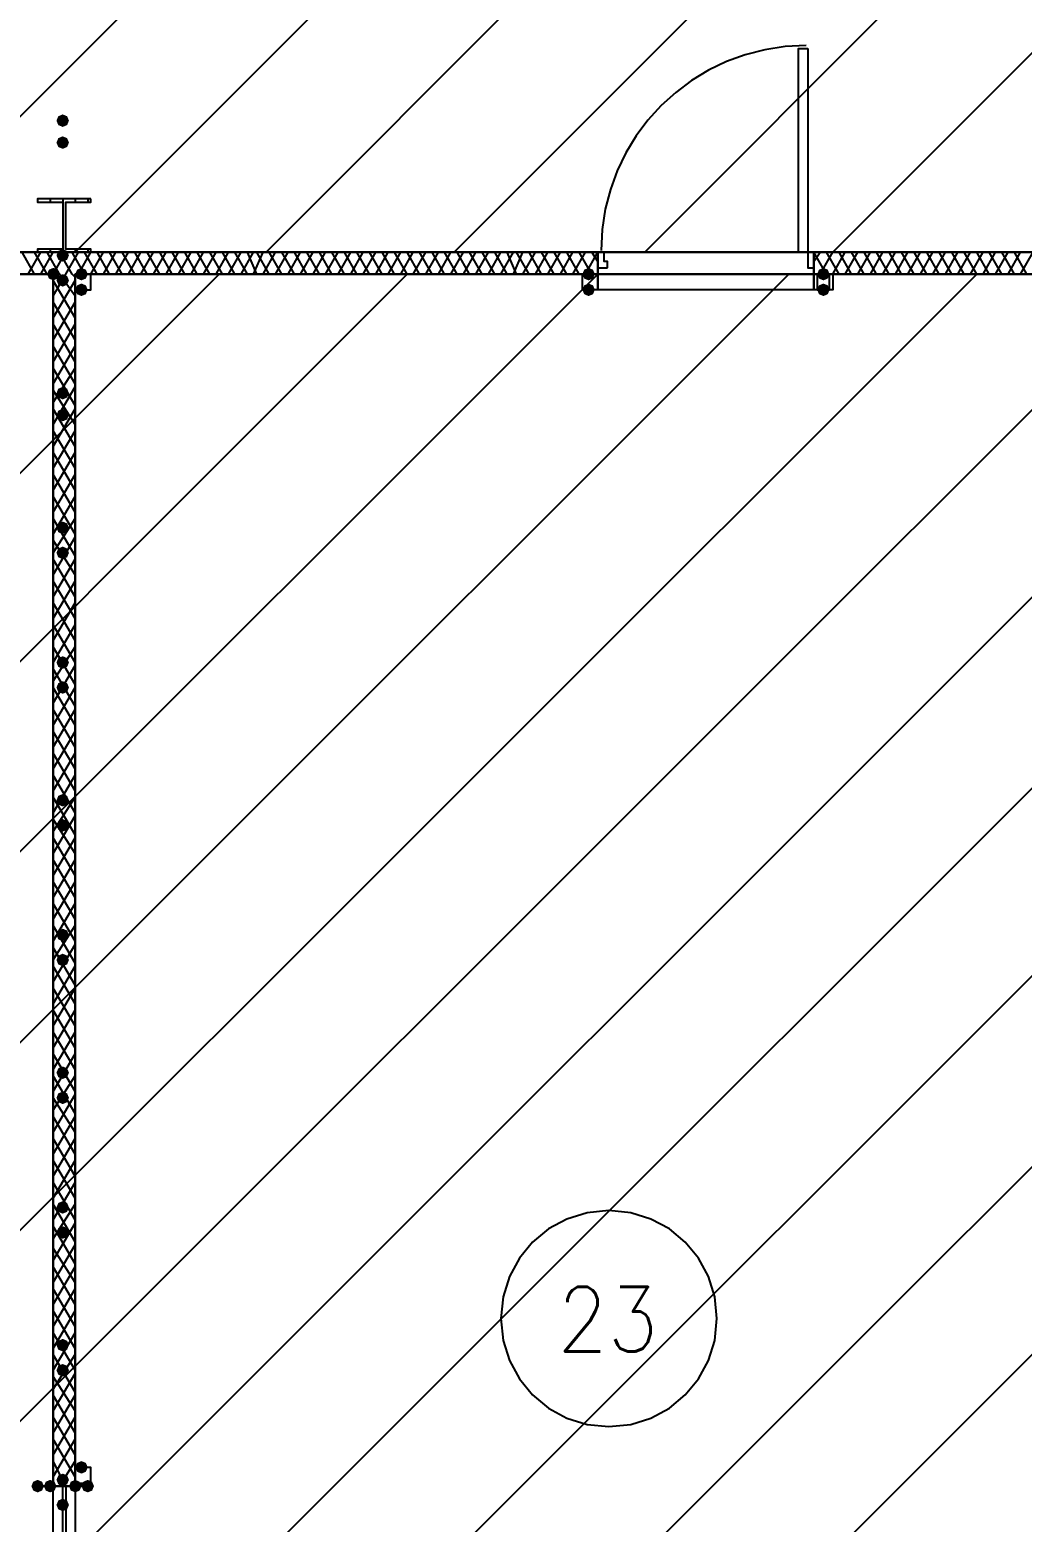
# Model space of a CAD drawing. Header units: millimetres. Extents: x 0 to 420, y 0 to 297.
# Drawn here: x 293.56 to 306.98, y 137.56 to 157.73 of the extents above; entities that cross this region are included whole.
import ezdxf

# ---------------------------------------------------------------- set-up
doc = ezdxf.new("R2010")
doc.units = ezdxf.units.MM
doc.layers.get('0').update_dxf_attribs({"linetype": 'CONTINUOUS'})
doc.styles.get("Standard").update_dxf_attribs({"font": 'STANDARD'})

msp = doc.modelspace()

# ---------------------------------------------------------------- hatches: boundary and pattern name
at = {"true_color": 0x000007}
for points in [[(294.089667, 156.506333), (294.064796, 156.446537), (294.005, 156.421667), (293.945204, 156.446537), (293.920333, 156.506333), (293.945204, 156.566129), (294.005, 156.591), (294.064796, 156.566129)], [(294.089667, 156.21), (294.064796, 156.150204), (294.005, 156.125333), (293.945204, 156.150204), (293.920333, 156.21), (293.945204, 156.269796), (294.005, 156.294667), (294.064796, 156.269796)], [(294.089667, 154.686), (294.064796, 154.626204), (294.005, 154.601333), (293.945204, 154.626204), (293.920333, 154.686), (293.945204, 154.745796), (294.005, 154.770667), (294.064796, 154.745796)], [(293.962667, 154.432), (293.937796, 154.372204), (293.878, 154.347333), (293.818204, 154.372204), (293.793333, 154.432), (293.818204, 154.491796), (293.878, 154.516667), (293.937796, 154.491796)], [(294.343667, 154.432), (294.318796, 154.372204), (294.259, 154.347333), (294.199204, 154.372204), (294.174333, 154.432), (294.199204, 154.491796), (294.259, 154.516667), (294.318796, 154.491796)], [(301.201667, 154.432), (301.176796, 154.372204), (301.117, 154.347333), (301.057204, 154.372204), (301.032333, 154.432), (301.057204, 154.491796), (301.117, 154.516667), (301.176796, 154.491796)], [(304.376667, 154.432), (304.351796, 154.372204), (304.292, 154.347333), (304.232204, 154.372204), (304.207333, 154.432), (304.232204, 154.491796), (304.292, 154.516667), (304.351796, 154.491796)], [(294.089667, 154.347333), (294.064796, 154.287537), (294.005, 154.262667), (293.945204, 154.287537), (293.920333, 154.347333), (293.945204, 154.407129), (294.005, 154.432), (294.064796, 154.407129)], [(294.343667, 154.220333), (294.318796, 154.160537), (294.259, 154.135667), (294.199204, 154.160537), (294.174333, 154.220333), (294.199204, 154.280129), (294.259, 154.305), (294.318796, 154.280129)], [(301.201667, 154.220333), (301.176796, 154.160537), (301.117, 154.135667), (301.057204, 154.160537), (301.032333, 154.220333), (301.057204, 154.280129), (301.117, 154.305), (301.176796, 154.280129)], [(304.376667, 154.220333), (304.351796, 154.160537), (304.292, 154.135667), (304.232204, 154.160537), (304.207333, 154.220333), (304.232204, 154.280129), (304.292, 154.305), (304.351796, 154.280129)], [(294.089667, 152.823333), (294.064796, 152.763537), (294.005, 152.738667), (293.945204, 152.763537), (293.920333, 152.823333), (293.945204, 152.883129), (294.005, 152.908), (294.064796, 152.883129)], [(294.089667, 152.527), (294.064796, 152.467204), (294.005, 152.442333), (293.945204, 152.467204), (293.920333, 152.527), (293.945204, 152.586796), (294.005, 152.611667), (294.064796, 152.586796)], [(294.089667, 151.003), (294.064796, 150.943204), (294.005, 150.918333), (293.945204, 150.943204), (293.920333, 151.003), (293.945204, 151.062796), (294.005, 151.087667), (294.064796, 151.062796)], [(294.089667, 150.664333), (294.064796, 150.604537), (294.005, 150.579667), (293.945204, 150.604537), (293.920333, 150.664333), (293.945204, 150.724129), (294.005, 150.749), (294.064796, 150.724129)], [(294.089667, 149.182667), (294.064796, 149.122871), (294.005, 149.098), (293.945204, 149.122871), (293.920333, 149.182667), (293.945204, 149.242462), (294.005, 149.267333), (294.064796, 149.242463)], [(294.089667, 148.844), (294.064796, 148.784204), (294.005, 148.759333), (293.945204, 148.784204), (293.920333, 148.844), (293.945204, 148.903796), (294.005, 148.928667), (294.064796, 148.903796)], [(294.089667, 147.32), (294.064796, 147.260204), (294.005, 147.235333), (293.945204, 147.260204), (293.920333, 147.32), (293.945204, 147.379796), (294.005, 147.404667), (294.064796, 147.379796)], [(294.089667, 146.981333), (294.064796, 146.921537), (294.005, 146.896667), (293.945204, 146.921537), (293.920333, 146.981333), (293.945204, 147.041129), (294.005, 147.066), (294.064796, 147.041129)], [(294.089667, 145.499667), (294.064796, 145.439871), (294.005, 145.415), (293.945204, 145.439871), (293.920333, 145.499667), (293.945204, 145.559462), (294.005, 145.584333), (294.064796, 145.559463)], [(294.089667, 145.161), (294.064796, 145.101204), (294.005, 145.076333), (293.945204, 145.101204), (293.920333, 145.161), (293.945204, 145.220796), (294.005, 145.245667), (294.064796, 145.220796)], [(294.089667, 143.637), (294.064796, 143.577204), (294.005, 143.552333), (293.945204, 143.577204), (293.920333, 143.637), (293.945204, 143.696796), (294.005, 143.721667), (294.064796, 143.696796)], [(294.089667, 143.298333), (294.064796, 143.238537), (294.005, 143.213667), (293.945204, 143.238537), (293.920333, 143.298333), (293.945204, 143.358129), (294.005, 143.383), (294.064796, 143.358129)], [(294.089667, 141.816667), (294.064796, 141.756871), (294.005, 141.732), (293.945204, 141.756871), (293.920333, 141.816667), (293.945204, 141.876462), (294.005, 141.901333), (294.064796, 141.876463)], [(294.089667, 141.478), (294.064796, 141.418204), (294.005, 141.393333), (293.945204, 141.418204), (293.920333, 141.478), (293.945204, 141.537796), (294.005, 141.562667), (294.064796, 141.537796)], [(294.089667, 139.954), (294.064796, 139.894204), (294.005, 139.869333), (293.945204, 139.894204), (293.920333, 139.954), (293.945204, 140.013796), (294.005, 140.038667), (294.064796, 140.013796)], [(294.089667, 139.615333), (294.064796, 139.555537), (294.005, 139.530667), (293.945204, 139.555537), (293.920333, 139.615333), (293.945204, 139.675129), (294.005, 139.7), (294.064796, 139.675129)], [(294.343667, 138.303), (294.318796, 138.243204), (294.259, 138.218333), (294.199204, 138.243204), (294.174333, 138.303), (294.199204, 138.362796), (294.259, 138.387667), (294.318796, 138.362796)], [(294.089667, 138.133667), (294.064796, 138.073871), (294.005, 138.049), (293.945204, 138.073871), (293.920333, 138.133667), (293.945204, 138.193462), (294.005, 138.218333), (294.064796, 138.193463)], [(293.751, 138.049), (293.726129, 137.989204), (293.666333, 137.964333), (293.606537, 137.989204), (293.581667, 138.049), (293.606537, 138.108796), (293.666333, 138.133667), (293.726129, 138.108796)], [(293.920333, 138.049), (293.895463, 137.989204), (293.835667, 137.964333), (293.775871, 137.989204), (293.751, 138.049), (293.775871, 138.108796), (293.835667, 138.133667), (293.895462, 138.108796)], [(294.259, 138.049), (294.234129, 137.989204), (294.174333, 137.964333), (294.114537, 137.989204), (294.089667, 138.049), (294.114537, 138.108796), (294.174333, 138.133667), (294.234129, 138.108796)], [(294.428333, 138.049), (294.403462, 137.989204), (294.343667, 137.964333), (294.283871, 137.989204), (294.259, 138.049), (294.283871, 138.108796), (294.343667, 138.133667), (294.403462, 138.108796)], [(294.089667, 137.795), (294.064796, 137.735204), (294.005, 137.710333), (293.945204, 137.735204), (293.920333, 137.795), (293.945204, 137.854796), (294.005, 137.879667), (294.064796, 137.854796)]]:
    msp.add_hatch(color=0, dxfattribs=at).paths.add_polyline_path(points, flags=0)

# ---------------------------------------------------------------- linework, layer by layer
at = {"color": 0, "true_color": 0x000006}
msp.add_lwpolyline([(242.527667, 236.600999), (258.572001, 236.600999), (258.572001, 201.845333), (392.938, 201.845333), (392.938, 154.728333), (258.572001, 154.728333), (258.572001, 119.972666), (242.485334, 119.972666), (242.485334, 154.770666), (108.161668, 154.770666), (108.161668, 201.802999), (242.189001, 201.802999), (242.527667, 201.802999)], close=True, dxfattribs=at)
at = {"color": 0, "true_color": 0x000008}
msp.add_lwpolyline([(380.322667, 154.728333), (380.322667, 201.845333), (258.868333, 201.845333), (258.868333, 154.728333)], close=True, dxfattribs=at)
at = {"color": 0, "true_color": 0x000006}
for points in [[(291.592001, 154.728333), (338.709, 201.845333)], [(294.174334, 154.728333), (341.291334, 201.845333)], [(296.756667, 154.728333), (343.831334, 201.845333)], [(299.296667, 154.728333), (346.413667, 201.845333)], [(301.879, 154.728333), (348.953667, 201.845333)], [(304.419, 154.728333), (351.536, 201.845333)]]:
    msp.add_lwpolyline(points, dxfattribs=at)
at = {"color": 0, "true_color": 0x000007}
for points in [[(304.059167, 157.522333), (303.775658, 157.508018), (303.50034, 157.466), (303.234605, 157.397674), (302.979849, 157.304432), (302.737463, 157.18767), (302.508843, 157.048781), (302.295381, 156.889158), (302.098472, 156.710195), (301.919509, 156.513286), (301.759886, 156.299824), (301.620996, 156.071204), (301.504234, 155.828818), (301.410993, 155.574061), (301.342667, 155.308327), (301.300649, 155.033009), (301.286333, 154.7495)], [(293.666333, 155.448), (293.666333, 155.405667)], [(293.835667, 155.448), (293.835667, 155.405667)], [(294.005, 155.448), (294.005, 154.728333)], [(294.174333, 155.448), (294.174333, 155.405667)], [(294.343667, 155.448), (294.343667, 155.405667)], [(301.244, 154.728333), (286.766, 154.728333)], [(293.624, 154.432), (293.454667, 154.728333)], [(293.539333, 154.432), (293.708667, 154.728333)], [(293.793333, 154.432), (293.624, 154.728333)], [(293.666333, 154.770667), (293.666333, 154.728333)], [(293.708667, 154.432), (293.878, 154.728333)], [(293.962667, 154.432), (293.793333, 154.728333)], [(293.835667, 154.770667), (293.835667, 154.728333)], [(293.878, 154.432), (294.047333, 154.728333)], [(294.132, 154.432), (293.962667, 154.728333)], [(294.047333, 154.432), (294.216667, 154.728333)], [(294.301333, 154.432), (294.132, 154.728333)], [(294.174333, 154.770667), (294.174333, 154.728333)], [(294.216667, 154.432), (294.386, 154.728333)], [(294.470667, 154.432), (294.301333, 154.728333)], [(294.343667, 154.770667), (294.343667, 154.728333)], [(294.386, 154.432), (294.555333, 154.728333)], [(294.64, 154.432), (294.470667, 154.728333)], [(294.555333, 154.432), (294.724667, 154.728333)], [(294.809333, 154.432), (294.64, 154.728333)], [(294.724667, 154.432), (294.894, 154.728333)], [(294.978667, 154.432), (294.809333, 154.728333)], [(294.894, 154.432), (295.063333, 154.728333)], [(295.148, 154.432), (294.978667, 154.728333)], [(295.063333, 154.432), (295.232667, 154.728333)], [(295.317333, 154.432), (295.148, 154.728333)], [(295.232667, 154.432), (295.402, 154.728333)], [(295.486667, 154.432), (295.317333, 154.728333)], [(295.402, 154.432), (295.571333, 154.728333)], [(295.656, 154.432), (295.486667, 154.728333)], [(295.571333, 154.432), (295.740667, 154.728333)], [(295.825333, 154.432), (295.656, 154.728333)], [(295.740667, 154.432), (295.91, 154.728333)], [(295.994667, 154.432), (295.825333, 154.728333)], [(295.91, 154.432), (296.079333, 154.728333)], [(296.164, 154.432), (295.994667, 154.728333)], [(296.079333, 154.432), (296.248667, 154.728333)], [(296.333333, 154.432), (296.164, 154.728333)], [(296.248667, 154.432), (296.418, 154.728333)], [(296.502667, 154.432), (296.333333, 154.728333)], [(296.418, 154.432), (296.587333, 154.728333)], [(296.629667, 154.432), (296.502667, 154.728333)], [(296.587333, 154.432), (296.714333, 154.728333)], [(296.799, 154.432), (296.629667, 154.728333)], [(296.714333, 154.432), (296.883667, 154.728333)], [(296.968333, 154.432), (296.799, 154.728333)], [(296.883667, 154.432), (297.053, 154.728333)], [(297.137667, 154.432), (296.968333, 154.728333)], [(297.053, 154.432), (297.222333, 154.728333)], [(297.307, 154.432), (297.137667, 154.728333)], [(297.222333, 154.432), (297.391667, 154.728333)], [(297.476333, 154.432), (297.307, 154.728333)], [(297.391667, 154.432), (297.561, 154.728333)], [(297.645667, 154.432), (297.476333, 154.728333)], [(297.561, 154.432), (297.730333, 154.728333)], [(297.815, 154.432), (297.645667, 154.728333)], [(297.730333, 154.432), (297.899667, 154.728333)], [(297.984333, 154.432), (297.815, 154.728333)], [(297.899667, 154.432), (298.069, 154.728333)], [(298.153667, 154.432), (297.984333, 154.728333)], [(298.069, 154.432), (298.238333, 154.728333)], [(298.323, 154.432), (298.153667, 154.728333)], [(298.238333, 154.432), (298.407667, 154.728333)], [(298.492333, 154.432), (298.323, 154.728333)], [(298.407667, 154.432), (298.577, 154.728333)], [(298.661667, 154.432), (298.492333, 154.728333)], [(298.577, 154.432), (298.746333, 154.728333)], [(298.831, 154.432), (298.661667, 154.728333)], [(298.746333, 154.432), (298.915667, 154.728333)], [(299.000333, 154.432), (298.831, 154.728333)], [(298.915667, 154.432), (299.085, 154.728333)], [(299.169667, 154.432), (299.000333, 154.728333)], [(299.085, 154.432), (299.254333, 154.728333)], [(299.339, 154.432), (299.169667, 154.728333)], [(299.254333, 154.432), (299.423667, 154.728333)], [(299.508333, 154.432), (299.339, 154.728333)], [(299.423667, 154.432), (299.593, 154.728333)], [(299.677667, 154.432), (299.508333, 154.728333)], [(299.593, 154.432), (299.762333, 154.728333)], [(299.847, 154.432), (299.677667, 154.728333)], [(299.762333, 154.432), (299.931667, 154.728333)], [(300.016333, 154.432), (299.847, 154.728333)], [(299.931667, 154.432), (300.101, 154.728333)], [(300.143333, 154.432), (300.016333, 154.728333)], [(300.101, 154.432), (300.228, 154.728333)], [(300.312667, 154.432), (300.143333, 154.728333)], [(300.228, 154.432), (300.397333, 154.728333)], [(300.482, 154.432), (300.312667, 154.728333)], [(300.397333, 154.432), (300.566667, 154.728333)], [(300.651333, 154.432), (300.482, 154.728333)], [(300.566667, 154.432), (300.736, 154.728333)], [(300.820667, 154.432), (300.651333, 154.728333)], [(300.736, 154.432), (300.905333, 154.728333)], [(300.99, 154.432), (300.820667, 154.728333)], [(300.905333, 154.432), (301.074667, 154.728333)], [(301.159333, 154.432), (300.99, 154.728333)], [(301.074667, 154.432), (301.244, 154.728333)], [(301.244, 154.601333), (301.159333, 154.728333)], [(301.244, 154.728333), (301.244, 154.516667), (301.244, 154.432)], [(301.244, 154.432), (301.244, 154.516667), (301.244, 154.728333), (301.244, 154.516667)], [(304.165, 154.601333), (304.249667, 154.728333)], [(304.334333, 154.432), (304.165, 154.728333)], [(304.165, 154.728333), (304.165, 154.516667), (304.165, 154.432)], [(304.165, 154.432), (304.165, 154.516667), (304.165, 154.728333), (304.165, 154.516667)], [(318.643, 154.728333), (304.165, 154.728333)], [(304.249667, 154.432), (304.419, 154.728333)], [(304.503667, 154.432), (304.334333, 154.728333)], [(304.419, 154.432), (304.588333, 154.728333)], [(304.673, 154.432), (304.503667, 154.728333)], [(304.588333, 154.432), (304.757667, 154.728333)], [(304.842333, 154.432), (304.673, 154.728333)], [(304.757667, 154.432), (304.927, 154.728333)], [(305.011667, 154.432), (304.842333, 154.728333)], [(304.927, 154.432), (305.096333, 154.728333)], [(305.181, 154.432), (305.011667, 154.728333)], [(305.096333, 154.432), (305.265667, 154.728333)], [(305.350333, 154.432), (305.181, 154.728333)], [(305.265667, 154.432), (305.435, 154.728333)], [(305.519667, 154.432), (305.350333, 154.728333)], [(305.435, 154.432), (305.604333, 154.728333)], [(305.689, 154.432), (305.519667, 154.728333)], [(305.604333, 154.432), (305.773667, 154.728333)], [(305.858333, 154.432), (305.689, 154.728333)], [(305.773667, 154.432), (305.943, 154.728333)], [(306.027667, 154.432), (305.858333, 154.728333)], [(305.943, 154.432), (306.112333, 154.728333)], [(306.197, 154.432), (306.027667, 154.728333)], [(306.112333, 154.432), (306.281667, 154.728333)], [(306.366333, 154.432), (306.197, 154.728333)], [(306.281667, 154.432), (306.451, 154.728333)], [(306.535667, 154.432), (306.366333, 154.728333)], [(306.451, 154.432), (306.620333, 154.728333)], [(306.705, 154.432), (306.535667, 154.728333)], [(306.620333, 154.432), (306.789667, 154.728333)], [(306.874333, 154.432), (306.705, 154.728333)], [(306.789667, 154.432), (306.959, 154.728333)], [(307.043667, 154.432), (306.874333, 154.728333)], [(306.959, 154.432), (307.128333, 154.728333)], [(286.766, 154.432), (293.878, 154.432)], [(293.878, 154.135667), (294.047333, 154.432)], [(293.878, 154.432), (293.878, 138.049), (294.174333, 138.049), (294.174333, 154.432)], [(293.878, 153.839333), (294.174333, 154.347333)], [(294.174333, 153.839333), (293.878, 154.347333)], [(294.174333, 154.135667), (293.962667, 154.432)], [(294.174333, 154.389667), (294.132, 154.432)], [(294.174333, 154.432), (301.244, 154.432)], [(301.244, 154.347333), (301.244, 154.432), (302.725667, 154.432)], [(302.725667, 154.220333), (301.244, 154.220333), (301.244, 154.347333)], [(302.725667, 154.432), (304.165, 154.432), (304.165, 154.347333)], [(304.165, 154.347333), (304.165, 154.220333), (302.725667, 154.220333)], [(304.165, 154.432), (304.165, 154.474333)], [(304.165, 154.432), (311.277, 154.432)], [(293.878, 153.543), (294.174333, 154.051)], [(294.174333, 153.543), (293.878, 154.051)], [(293.878, 153.246667), (294.174333, 153.754667)], [(294.174333, 153.246667), (293.878, 153.754667)], [(293.878, 152.950333), (294.174333, 153.458333)], [(294.174333, 152.950333), (293.878, 153.458333)], [(293.878, 152.696333), (294.174333, 153.162)], [(294.174333, 152.654), (293.878, 153.162)], [(293.878, 152.4), (294.174333, 152.908)], [(294.174333, 152.4), (293.878, 152.865667)], [(293.878, 152.103667), (294.174333, 152.611667)], [(294.174333, 152.103667), (293.878, 152.611667)], [(293.878, 151.807333), (294.174333, 152.315333)], [(294.174333, 151.807333), (293.878, 152.315333)], [(293.878, 151.511), (294.174333, 152.019)], [(294.174333, 151.511), (293.878, 152.019)], [(293.878, 151.214667), (294.174333, 151.722667)], [(294.174333, 151.214667), (293.878, 151.722667)], [(293.878, 150.918333), (294.174333, 151.426333)], [(294.174333, 150.918333), (293.878, 151.426333)], [(293.878, 150.664333), (294.174333, 151.13)], [(294.174333, 150.622), (293.878, 151.13)], [(293.878, 150.368), (294.174333, 150.876)], [(294.174333, 150.368), (293.878, 150.833667)], [(293.878, 150.071667), (294.174333, 150.579667)], [(294.174333, 150.071667), (293.878, 150.579667)], [(293.878, 149.775333), (294.174333, 150.283333)], [(294.174333, 149.775333), (293.878, 150.283333)], [(293.878, 149.479), (294.174333, 149.987)], [(294.174333, 149.479), (293.878, 149.987)], [(293.878, 149.182667), (294.174333, 149.690667)], [(294.174333, 149.182667), (293.878, 149.690667)], [(293.878, 148.928667), (294.174333, 149.394333)], [(294.174333, 148.886333), (293.878, 149.394333)], [(293.878, 148.632333), (294.174333, 149.140333)], [(294.174333, 148.59), (293.878, 149.098)], [(293.878, 148.336), (294.174333, 148.844)], [(294.174333, 148.336), (293.878, 148.844)], [(293.878, 148.039667), (294.174333, 148.547667)], [(294.174333, 148.039667), (293.878, 148.547667)], [(293.878, 147.743333), (294.174333, 148.251333)], [(294.174333, 147.743333), (293.878, 148.251333)], [(293.878, 147.447), (294.174333, 147.955)], [(294.174333, 147.447), (293.878, 147.955)], [(293.878, 147.150667), (294.174333, 147.658667)], [(294.174333, 147.150667), (293.878, 147.658667)], [(293.878, 146.896667), (294.174333, 147.362333)], [(294.174333, 146.854333), (293.878, 147.362333)], [(293.878, 146.600333), (294.174333, 147.108333)], [(294.174333, 146.600333), (293.878, 147.066)], [(293.878, 146.304), (294.174333, 146.812)], [(294.174333, 146.304), (293.878, 146.812)], [(293.878, 146.007667), (294.174333, 146.515667)], [(294.174333, 146.007667), (293.878, 146.515667)], [(293.878, 145.711333), (294.174333, 146.219333)], [(294.174333, 145.711333), (293.878, 146.219333)], [(293.878, 145.415), (294.174333, 145.923)], [(294.174333, 145.415), (293.878, 145.923)], [(293.878, 145.161), (294.174333, 145.626667)], [(294.174333, 145.118667), (293.878, 145.626667)], [(293.878, 144.864667), (294.174333, 145.372667)], [(294.174333, 144.822333), (293.878, 145.330333)], [(293.878, 144.568333), (294.174333, 145.076333)], [(294.174333, 144.568333), (293.878, 145.076333)], [(293.878, 144.272), (294.174333, 144.78)], [(294.174333, 144.272), (293.878, 144.78)], [(293.878, 143.975667), (294.174333, 144.483667)], [(294.174333, 143.975667), (293.878, 144.483667)], [(293.878, 143.679333), (294.174333, 144.187333)], [(294.174333, 143.679333), (293.878, 144.187333)], [(293.878, 143.383), (294.174333, 143.891)], [(294.174333, 143.383), (293.878, 143.891)], [(293.878, 143.129), (294.174333, 143.594667)], [(294.174333, 143.086667), (293.878, 143.594667)], [(293.878, 142.832667), (294.174333, 143.340667)], [(294.174333, 142.832667), (293.878, 143.298333)], [(293.878, 142.536333), (294.174333, 143.044333)], [(294.174333, 142.536333), (293.878, 143.044333)], [(293.878, 142.24), (294.174333, 142.748)], [(294.174333, 142.24), (293.878, 142.748)], [(293.878, 141.943667), (294.174333, 142.451667)], [(294.174333, 141.943667), (293.878, 142.451667)], [(293.878, 141.647333), (294.174333, 142.155333)], [(294.174333, 141.647333), (293.878, 142.155333)], [(293.878, 141.393333), (294.174333, 141.859)], [(294.174333, 141.351), (293.878, 141.859)], [(302.852667, 140.313833), (302.822995, 140.608177), (302.737894, 140.882329), (302.603238, 141.130416), (302.424899, 141.346566), (302.208749, 141.524905), (301.960662, 141.659561), (301.68651, 141.744661), (301.392167, 141.774333), (301.097823, 141.744661), (300.823671, 141.659561), (300.575584, 141.524905), (300.359434, 141.346566), (300.181095, 141.130416), (300.046439, 140.882329), (299.961339, 140.608177), (299.931667, 140.313833)], [(293.878, 141.097), (294.174333, 141.605)], [(294.174333, 141.054667), (293.878, 141.562667)], [(293.878, 140.800667), (294.174333, 141.308667)], [(294.174333, 140.800667), (293.878, 141.266333)], [(293.878, 140.504333), (294.174333, 141.012333)], [(294.174333, 140.504333), (293.878, 141.012333)], [(293.878, 140.208), (294.174333, 140.716)], [(294.174333, 140.208), (293.878, 140.716)], [(293.878, 139.911667), (294.174333, 140.419667)], [(294.174333, 139.911667), (293.878, 140.419667)], [(299.931667, 140.313833), (299.961339, 140.01949), (300.046439, 139.745338), (300.181095, 139.497251), (300.359434, 139.281101), (300.575584, 139.102762), (300.823671, 138.968106), (301.097823, 138.883005), (301.392167, 138.853333), (301.68651, 138.883005), (301.960662, 138.968106), (302.208749, 139.102762), (302.424899, 139.281101), (302.603238, 139.497251), (302.737894, 139.745338), (302.822995, 140.01949), (302.852667, 140.313833)], [(293.878, 139.615333), (294.174333, 140.123333)], [(294.174333, 139.615333), (293.878, 140.123333)], [(293.878, 139.361333), (294.174333, 139.827)], [(294.174333, 139.319), (293.878, 139.827)], [(293.878, 139.065), (294.174333, 139.573)], [(294.174333, 139.065), (293.878, 139.530667)], [(293.878, 138.768667), (294.174333, 139.276667)], [(294.174333, 138.768667), (293.878, 139.276667)], [(293.878, 138.472333), (294.174333, 138.980333)], [(294.174333, 138.472333), (293.878, 138.980333)], [(293.878, 138.176), (294.174333, 138.684)], [(294.174333, 138.176), (293.878, 138.684)], [(294.047333, 138.049), (293.878, 138.387667)], [(293.962667, 138.049), (294.174333, 138.387667)], [(293.878, 138.049), (293.878, 138.091333)], [(294.005, 137.329333), (294.005, 138.049)], [(294.132, 138.049), (294.174333, 138.091333)], [(294.259, 138.091333), (294.259, 138.049)]]:
    msp.add_lwpolyline(points, dxfattribs=at)
for points in [[(304.080333, 157.48), (304.080333, 154.728333), (303.953333, 154.728333), (303.953333, 157.48)], [(294.386, 155.448), (293.666333, 155.448), (293.666333, 155.405667), (294.005, 155.405667), (294.005, 154.770667), (293.666333, 154.770667), (293.666333, 154.728333), (294.386, 154.728333), (294.386, 154.770667), (294.047333, 154.770667), (294.047333, 155.405667), (294.386, 155.405667)], [(301.371, 154.516667), (301.371, 154.601333), (301.328667, 154.601333), (301.328667, 154.728333), (301.244, 154.728333), (301.244, 154.516667)], [(304.165, 154.516667), (304.165, 154.728333), (304.080333, 154.728333), (304.080333, 154.601333), (304.080333, 154.516667)], [(294.386, 154.432), (294.174333, 154.432), (294.174333, 154.220333), (294.386, 154.220333), (294.386, 154.432), (294.174333, 154.432), (294.174333, 154.220333), (294.386, 154.220333)], [(301.032333, 154.432), (301.244, 154.432), (301.244, 154.220333), (301.032333, 154.220333), (301.032333, 154.432), (301.244, 154.432), (301.244, 154.220333), (301.032333, 154.220333)], [(304.165, 154.432), (304.419, 154.432), (304.419, 154.220333), (304.165, 154.220333)], [(304.207333, 154.432), (304.207333, 154.220333), (304.376667, 154.220333), (304.376667, 154.432)], [(294.386, 138.303), (294.174333, 138.303), (294.174333, 138.091333), (294.386, 138.091333), (294.386, 138.303), (294.174333, 138.303), (294.174333, 138.049), (294.386, 138.049)], [(294.386, 137.329333), (293.666333, 137.329333), (293.666333, 137.371667), (294.005, 137.371667), (294.005, 138.049), (293.666333, 138.049), (294.386, 138.049), (294.047333, 138.049), (294.047333, 137.371667), (294.386, 137.371667)]]:
    msp.add_lwpolyline(points, close=True, dxfattribs=at)
at = {"color": 0, "true_color": 0x000004}
for points in [[(261.620001, 119.972666), (296.121667, 154.431999)], [(264.202334, 119.972666), (298.661667, 154.431999)], [(266.742334, 119.972666), (301.244, 154.431999)], [(269.324667, 119.972666), (303.826334, 154.431999)], [(271.864667, 119.972666), (306.366334, 154.431999)], [(274.447001, 119.972666), (308.948667, 154.431999)], [(276.987001, 119.972666), (311.488667, 154.431999)], [(279.569334, 119.972666), (314.071, 154.431999)], [(282.109334, 119.972666), (316.611, 154.431999)], [(284.691667, 119.972666), (319.193334, 154.431999)], [(287.231667, 119.972666), (321.733334, 154.431999)]]:
    msp.add_lwpolyline(points, dxfattribs=at)
at = {"color": 0, "true_color": 0x00002b}
for points in [[(276.775333, 119.972667), (293.878, 119.972667), (293.878, 154.432), (276.775333, 154.432)], [(311.277, 154.432), (294.174333, 154.432), (294.174333, 119.972667), (311.277, 119.972667)]]:
    msp.add_lwpolyline(points, close=True, dxfattribs=at)

# ---------------------------------------------------------------- texts
at = {"color": 0, "true_color": 0x000007, "insert": (300.693653, 140.741367), "char_height": 0.872032, "width": 1.06581688, "attachment_point": 1}
msp.add_mtext('23', dxfattribs=at)

doc.saveas('drawing.dxf')
